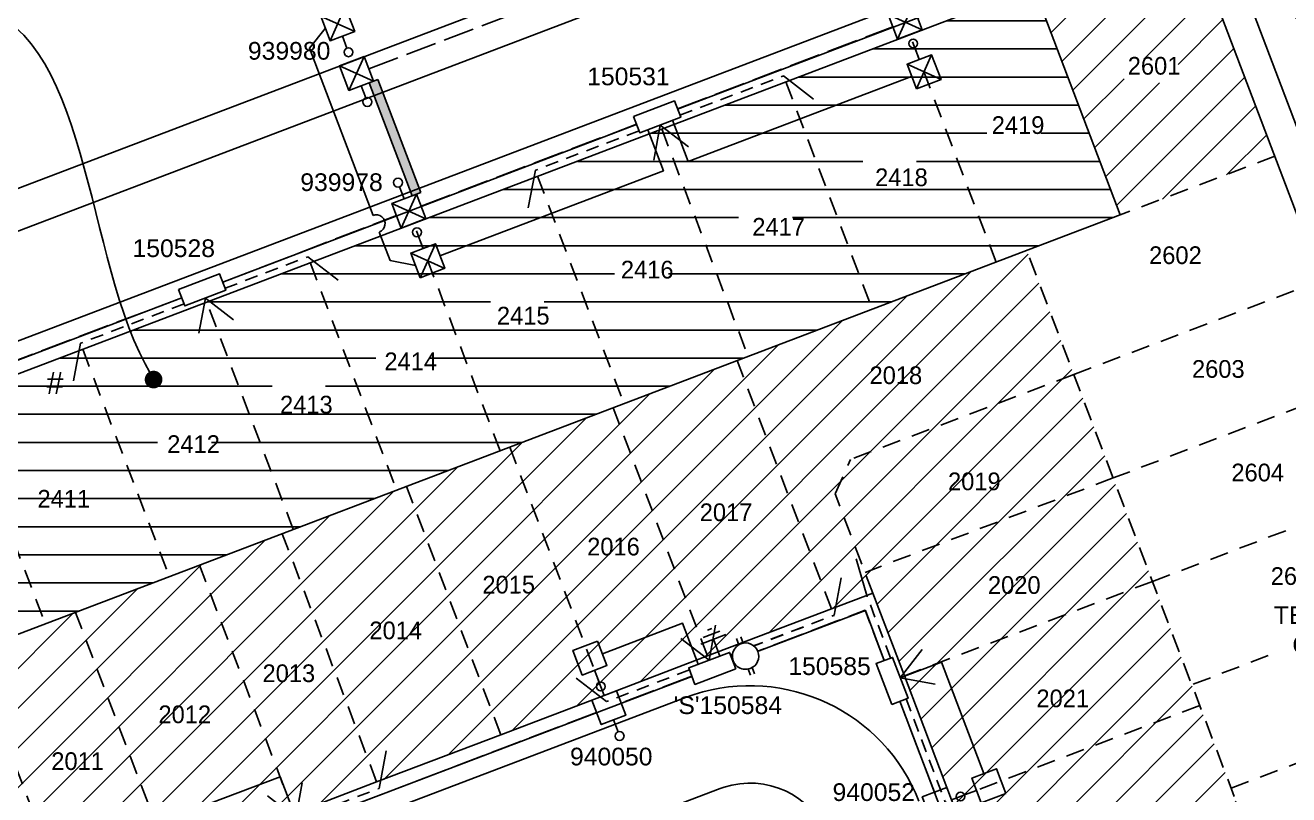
# Model space of a CAD drawing. Header units: metres. Extents: x 303798 to 304438, y 6274082 to 6274908.
# Drawn here: x 303997.7 to 304140.5, y 6274420.4 to 6274507.3 of the extents above; entities that cross this region are included whole.
import ezdxf
from ezdxf import colors
from ezdxf.entities.mleader import LeaderData, LeaderLine
from ezdxf.enums import TextEntityAlignment as Align
from ezdxf.math import Vec2, Vec3

# ---------------------------------------------------------------- set-up
doc = ezdxf.new("R2010")
doc.units = ezdxf.units.M
doc.header["$LTSCALE"] = 0.7
for name, pattern in [('Cable Exist OH', [1, 1, 0]), ('Cable Exist UG', [8.2, 4, -1.2, 1.8, -1.2]), ('Dash', [5, 3, -2]), ('IE Trench LV', [6.5, 5, -1.5])]:
    doc.linetypes.add(name, pattern=pattern)
doc.layers.get('0').update_dxf_attribs({"color": 6})
for name, color, linetype in [('_User Miscellaneous1', 3, 'Continuous'), ('_User Miscellaneous11', 7, 'Continuous'), ('_User Miscellaneous4', 7, 'Continuous'), ('_User Miscellaneous7', 150, 'Continuous'), ('_User Miscellaneous8', 7, 'Continuous'), ('_User Miscellaneous9', 8, 'Continuous'), ('Cadastre Developer_SP_NEW', 4, 'Continuous'), ('Cadastre Roads_SP_NEW', 8, 'Continuous'), ('Duct_SP_NEW', 2, 'Continuous'), ('Equip_LV_NEW', 5, 'Continuous'), ('Mains_LV_NEW_R6', 2, 'Continuous'), ('Mains_LV_NEW_T84', 2, 'Continuous'), ('Services_SP_NEW_UG', 2, 'Continuous'), ('SupportsUG_SP_LV_NEW', 2, 'Continuous'), ('SupportsUG_SP_LV_SL_NEW', 2, 'Continuous'), ('Trench_SP_NEW', 2, 'Continuous')]:
    doc.layers.add(name, color=color, linetype=linetype)
doc.layers.add('_User Miscellaneous5', color=7, linetype='Continuous', lineweight=35)
doc.layers.add('_User Notes', color=7, linetype='Continuous', plot=False)
doc.styles.add('ARIAL', font='arial.ttf', dxfattribs={"height": 2})
doc.styles.add('Dot', font='dotfont.shx', dxfattribs={"height": 2})
doc.styles.add('POLE_LABEL', font='arial.ttf')
doc.styles.add('SL_LABEL', font='arial.ttf')
doc.styles.get("Standard").update_dxf_attribs({"font": 'arial.ttf'})
doc.styles.add('style1', font='iso3098b.shx')
doc.linetypes.add('Cable New UG', pattern='A,8,-1,["x",style1,S=3.5,R=0,X=0.35,Y=-1],-3.5', length=12.5)
doc.linetypes.add('Cable Z', pattern='A,8,-1,["Z",Standard,S=2.5,R=0,X=0.35,Y=-1.25],-3.5', length=12.5)
pattern_1 = [(45, (-0.0158, -0.2443), (-2.2450640303, 2.2450640303), [])]

# ---------------------------------------------------------------- blocks, each defined once
blk = doc.blocks.new('*U49')
at = {"lineweight": -3}
blk.add_lwpolyline([(-2.48, 2.49), (2.47, 2.49), (2.47, 0.51), (-2.48, 0.51)], close=True, dxfattribs=at)
for tag, flags, p in [('STREET_CODE', 9, (1.5, 3.5)), ('OWNED_BY', 9, (1.5, 3.3)), ('OPERATED_BY', 9, (1.5, 3.1)), ('MAINTAINED_BY', 9, (1.5, 2.9)), ('STATE', 9, (1.5, 2.7)), ('SUPPORT_TYPE', 9, (1.5, 2.5)), ('SUBURB', 9, (1.5, 1.7)), ('STREETNAME', 9, (1.5, 1.5)), ('USAGE', 9, (1.5, 2.3)), ('LEGEND', 9, (1.5, 2.1)), ('PARENT', 9, (1.5, 1.9)), ('Z', 1, (1.5, 0.9)), ('LOCATION', 9, (1.5, 1.3)), ('NOTES', 9, (1.5, 1.1))]:
    blk.add_attdef(tag, text='', height=0.2, dxfattribs=dict(flags=flags)).set_placement(p, align=Align.MIDDLE_LEFT)
at = {"layer": '_User Miscellaneous4', "style": 'ARIAL', "flags": 8}
blk.add_attdef('ASSET_NUM', text='', height=2, dxfattribs=at).set_placement((2, 5.5), align=Align.MIDDLE_LEFT)
blk = doc.blocks.new('A$C1B2C29DD')
at = {"layer": 'Services_SP_NEW_UG', "color": 2, "flags": 128}
for points in [[(0, 0), (-2.1, 3.44)], [(0, 0), (2.1, 3.44)]]:
    blk.add_lwpolyline(points, dxfattribs=at)
blk = doc.blocks.new('*U97')
at = {"layer": 'Services_SP_NEW_UG', "color": 2, "flags": 128}
blk.add_lwpolyline([(15.01, -0.75), (17.26, 2.93)], dxfattribs=at)
at = {"layer": 'Services_SP_NEW_UG', "color": 2, "linetype": 'Dash', "ltscale": 0.7, "flags": 128}
blk.add_lwpolyline([(2.47, -0.75), (15.01, -0.75)], dxfattribs=at)
blk = doc.blocks.new('*U140')
at = {"layer": 'Services_SP_NEW_UG', "color": 2, "flags": 128}
blk.add_lwpolyline([(10, -0.75), (12.24, 2.93)], dxfattribs=at)
at = {"layer": 'Services_SP_NEW_UG', "color": 2, "linetype": 'Dash', "ltscale": 0.7, "flags": 128}
blk.add_lwpolyline([(2.47, -0.75), (10, -0.75)], dxfattribs=at)
blk = doc.blocks.new('*U55')
at = {"layer": 'Services_SP_NEW_UG', "color": 2, "flags": 128}
blk.add_lwpolyline([(-12.5, -0.75), (-14.75, 2.93)], dxfattribs=at)
at = {"layer": 'Services_SP_NEW_UG', "color": 2, "linetype": 'Dash', "ltscale": 0.7, "flags": 128}
blk.add_lwpolyline([(-2.47, -0.75), (-12.5, -0.75)], dxfattribs=at)
blk = doc.blocks.new('*U142')
at = {"layer": 'Services_SP_NEW_UG', "color": 2, "flags": 128}
blk.add_lwpolyline([(14.96, -0.75), (17.2, 2.93)], dxfattribs=at)
at = {"layer": 'Services_SP_NEW_UG', "color": 2, "linetype": 'Dash', "ltscale": 0.7, "flags": 128}
blk.add_lwpolyline([(2.47, -0.75), (14.96, -0.75)], dxfattribs=at)
blk = doc.blocks.new('*U155')
at = {"layer": 'Services_SP_NEW_UG', "color": 2, "flags": 128}
blk.add_lwpolyline([(-12.49, -0.75), (-14.74, 2.93)], dxfattribs=at)
at = {"layer": 'Services_SP_NEW_UG', "color": 2, "linetype": 'Dash', "ltscale": 0.7, "flags": 128}
blk.add_lwpolyline([(-2.47, -0.75), (-12.49, -0.75)], dxfattribs=at)
blk = doc.blocks.new('*U150')
at = {"layer": '_User Miscellaneous7', "lineweight": -3}
for points in [[(0, -3.03), (0, -1.58)], [(-1.49, -3.03), (1.5, -6.01)], [(1.49, -3.03), (-1.49, -6)]]:
    blk.add_lwpolyline(points, dxfattribs=at)
blk.add_lwpolyline([(-1.49, -6), (1.49, -6), (1.49, -3.03), (-1.49, -3.03)], close=True, dxfattribs=at)
blk.add_circle((0, -1.08), 0.5, dxfattribs=at)
at = {"layer": '_User Miscellaneous8', "color": 2, "lineweight": -3}
blk.add_lwpolyline([(-1.49, 0), (1.49, 0), (1.49, 2.97), (-1.49, 2.97)], close=True, dxfattribs=at)
at = {"layer": '_User Miscellaneous9', "color": 2, "lineweight": -3}
for points in [[(-1.49, 2.97), (1.5, -0.01)], [(1.49, 2.97), (-1.49, -0.01)]]:
    blk.add_lwpolyline(points, dxfattribs=at)
at = {"style": 'POLE_LABEL', "flags": 9}
blk.add_attdef('STRUCTURE_PLANT_NUMBER', text='', height=0.2, dxfattribs=at).set_placement((1.64, 1.73), align=Align.MIDDLE_LEFT)
for tag, flags, p in [('STREET_CODE', 9, (1.64, 1.49)), ('OWNED_BY', 9, (1.64, 1.09)), ('OPERATED_BY', 9, (1.64, 0.89)), ('STATE', 9, (1.64, 0.49)), ('COLUMN_TYPE', 9, (1.64, 1.29)), ('MAINTAINED_BY', 9, (1.64, 0.69)), ('USAGE', 9, (1.64, 0.29)), ('LEGEND', 9, (1.64, 0.09)), ('SUBURB', 9, (1.64, -0.31)), ('STREETNAME', 9, (1.64, -0.51)), ('Z', 1, (1.64, -1.31)), ('PARENT', 9, (1.64, -0.11)), ('LOCATION', 9, (1.64, -0.71)), ('NOTES', 9, (1.64, -0.91)), ('LABEL_ALIGNMENT', 9, (1.64, -1.11))]:
    blk.add_attdef(tag, text='', height=0.2, dxfattribs=dict(flags=flags)).set_placement(p, align=Align.MIDDLE_LEFT)
at = {"layer": '_User Miscellaneous5', "style": 'ARIAL', "flags": 8}
blk.add_attdef('ASSET_NUM', text='', height=2, dxfattribs=at).set_placement((2, 3.49), align=Align.MIDDLE_LEFT)
blk = doc.blocks.new('*U51')
at = {"layer": '_User Miscellaneous8', "color": 2}
blk.add_line((0, 0), (0, 1.45), dxfattribs=at)
blk.add_circle((0, 1.95), 0.5, dxfattribs=at)
for tag, p, flags in [('Z', (0, 0), 1), ('OPERATED_BY', (0, -9.61), 9)]:
    blk.add_attdef(tag, p, '', height=0.2, dxfattribs=dict(flags=flags))
at = {"style": 'SL_LABEL', "flags": 9}
blk.add_attdef('STREET_CODE', text='', height=0.2, dxfattribs=at).set_placement((0, -0.2), align=Align.MIDDLE_LEFT)
at = {"flags": 9}
for tag, p in [('CONSTRUCTED_VOLTAGE', (0, -0.4)), ('CONTROL_TYPE', (0, -0.6)), ('OPERATING_VOLTAGE', (0, -1.4)), ('LANTERN_PURPOSE', (0, -0.8)), ('LANTERN_TYPE', (0, -1)), ('NO_PHASES', (0, -1.2)), ('ORIENTATION', (0, -1.6)), ('OWNED_BY', (0, -1.8)), ('STATE', (0, -2)), ('CEXIST', (0, -2.4)), ('CNEW', (0, -2.6)), ('CNUMBER', (0, -2.8)), ('USAGE', (0, -2.2)), ('CREMOVE', (0, -3)), ('CREPLACE', (0, -3.2)), ('LKINGHEIGHT', (0, -3.4)), ('LBRACKET', (0, -3.6)), ('LBRACKETVOCAB', (0, -3.8)), ('LCATEGORY', (0, -4)), ('LCHARGE1', (0, -4.2)), ('LCHARGE1PERCENT', (0, -4.4)), ('LCHARGE2', (0, -4.6)), ('LCHARGE2PERCENT', (0, -4.8)), ('LCHARGE3', (0, -5)), ('LCHARGE3PERCENT', (0, -5.2)), ('LEXIST', (0, -5.4)), ('LLAMP', (0, -5.6)), ('LLAMPVOCAB', (0, -5.8)), ('LMAST', (0, -6)), ('LMASTVOCAB', (0, -6.2)), ('LNEW', (0, -6.4)), ('LANTNUMBER', (0, -6.6)), ('LOUTREACH', (0, -7)), ('LOUTREACHVOCAB', (0, -7.2)), ('SUBURB', (0, -8.6)), ('LRATECODE', (0, -7.4)), ('LREMOVE', (0, -7.6)), ('LREPLACE', (0, -7.8)), ('LTYPE', (0, -8)), ('LTYPEVOCAB', (0, -8.2)), ('LEGEND', (0, -8.4)), ('STREETNAME', (0, -8.8)), ('LOCATION', (0, -9)), ('NOTES', (0, -9.2)), ('MAINTAINED_BY', (0, -9.86))]:
    blk.add_attdef(tag, text='', height=0.2, dxfattribs=at).set_placement(p, align=Align.MIDDLE_LEFT)
at = {"layer": '_User Notes', "style": 'SL_LABEL', "flags": 8}
blk.add_attdef('ASSET_NUM', text='', height=2.5, dxfattribs=at).set_placement((2, 2), align=Align.MIDDLE_LEFT)
at = {"layer": '_User Notes', "flags": 8}
blk.add_attdef('LNUMBER', text='', height=2.5, dxfattribs=at).set_placement((1.2, -2.8), align=Align.MIDDLE_LEFT)
blk = doc.blocks.new('*U50')
at = {"layer": '_User Miscellaneous7', "lineweight": -3}
blk.add_lwpolyline([(0, -3.03), (0, -1.58)], dxfattribs=at)
blk.add_lwpolyline([(-1.49, -6), (1.49, -6), (1.49, -3.03), (-1.49, -3.03)], close=True, dxfattribs=at)
blk.add_circle((0, -1.08), 0.5, dxfattribs=at)
at = {"layer": '_User Miscellaneous8', "color": 2, "lineweight": -3}
blk.add_lwpolyline([(-1.49, 0), (1.49, 0), (1.49, 2.97), (-1.49, 2.97)], close=True, dxfattribs=at)
at = {"style": 'POLE_LABEL', "flags": 9}
blk.add_attdef('STRUCTURE_PLANT_NUMBER', text='', height=0.2, dxfattribs=at).set_placement((1.64, 1.73), align=Align.MIDDLE_LEFT)
for tag, flags, p in [('STREET_CODE', 9, (1.64, 1.49)), ('OWNED_BY', 9, (1.64, 1.09)), ('OPERATED_BY', 9, (1.64, 0.89)), ('STATE', 9, (1.64, 0.49)), ('COLUMN_TYPE', 9, (1.64, 1.29)), ('MAINTAINED_BY', 9, (1.64, 0.69)), ('USAGE', 9, (1.64, 0.29)), ('LEGEND', 9, (1.64, 0.09)), ('SUBURB', 9, (1.64, -0.31)), ('STREETNAME', 9, (1.64, -0.51)), ('Z', 1, (1.64, -1.31)), ('PARENT', 9, (1.64, -0.11)), ('LOCATION', 9, (1.64, -0.71)), ('NOTES', 9, (1.64, -0.91)), ('LABEL_ALIGNMENT', 9, (1.64, -1.11))]:
    blk.add_attdef(tag, text='', height=0.2, dxfattribs=dict(flags=flags)).set_placement(p, align=Align.MIDDLE_LEFT)
at = {"layer": '_User Miscellaneous5', "style": 'ARIAL', "flags": 8}
blk.add_attdef('ASSET_NUM', text='', height=2, dxfattribs=at).set_placement((2, 3.49), align=Align.MIDDLE_LEFT)
blk = doc.blocks.new('*U156')
at = {"layer": 'Services_SP_NEW_UG', "color": 2, "flags": 128}
blk.add_lwpolyline([(-14.99, -0.75), (-17.24, 2.93)], dxfattribs=at)
at = {"layer": 'Services_SP_NEW_UG', "color": 2, "linetype": 'Dash', "ltscale": 0.7, "flags": 128}
blk.add_lwpolyline([(-2.47, -0.75), (-14.99, -0.75)], dxfattribs=at)
blk = doc.blocks.new('*U163')
at = {"layer": 'Services_SP_NEW_UG', "color": 2, "flags": 128}
blk.add_lwpolyline([(15, -0.75), (17.25, 2.93)], dxfattribs=at)
at = {"layer": 'Services_SP_NEW_UG', "color": 2, "linetype": 'Dash', "ltscale": 0.7, "flags": 128}
blk.add_lwpolyline([(2.47, -0.75), (15, -0.75)], dxfattribs=at)
blk = doc.blocks.new('_Dot')
at = {"color": 0, "linetype": 'ByBlock', "lineweight": -2}
blk.add_line((-0.5, 0), (-1, 0), dxfattribs=at)
at = {"color": 0, "linetype": 'ByBlock', "const_width": 0.5}
blk.add_lwpolyline([(-0.25, 0, 1), (0.25, 0, 1)], format="xyb", close=True, dxfattribs=at)
blk = doc.blocks.new('*U101')
blk.add_wipeout([(-1.17, -0.57), (-1.28, -0.72), (-1.36, -0.89), (-1.43, -1.06), (-1.47, -1.25), (-1.49, -1.43), (-1.49, -1.62), (-1.46, -1.81), (-1.41, -1.99), (-1.34, -2.16), (-1.25, -2.32), (-1.13, -2.47), (-1, -2.61), (-0.86, -2.72), (-0.7, -2.82), (-0.53, -2.9), (-0.35, -2.95), (-0.16, -2.99), (0.03, -2.99), (0.21, -2.98), (0.4, -2.94), (0.57, -2.88), (0.74, -2.8), (0.9, -2.69), (1.04, -2.57), (1.17, -2.43), (1.28, -2.28), (1.36, -2.11), (1.43, -1.94), (1.47, -1.75), (1.49, -1.57), (1.49, -1.38), (1.46, -1.19), (1.41, -1.01), (1.34, -0.84), (1.25, -0.68), (1.13, -0.53), (1, -0.39), (0.86, -0.28), (0.7, -0.18), (0.53, -0.1), (0.35, -0.05), (0.16, -0.01), (-0.03, -0.01), (-0.21, -0.02), (-0.4, -0.06), (-0.57, -0.12), (-0.74, -0.2), (-0.9, -0.31), (-1.04, -0.43)])
for p, q in [((-1.47, -1.25), (-2.22, -1.25)), ((1.47, -1.25), (2.22, -1.25)), ((-1.47, -1.75), (-2.22, -1.75)), ((1.47, -1.75), (2.22, -1.75))]:
    blk.add_line(p, q)
blk.add_lwpolyline([(1.49, -1.5, 1), (-1.49, -1.5, 1)], format="xyb", close=True)
for tag, p, flags in [('ORIENTATION', (0, 0), 9), ('Z', (0, 0), 1), ('USAGE', (0, -0.2), 9), ('NOTES', (0, -0.4), 9)]:
    blk.add_attdef(tag, p, '', height=0.2, dxfattribs=dict(flags=flags))
blk = doc.blocks.new('Earth')
for p, q in [((0, -2.04), (0, 0)), ((-1.5, -2.04), (1.5, -2.04)), ((-1, -2.64), (1, -2.64)), ((-0.25, -3.24), (0.25, -3.24))]:
    blk.add_line(p, q)

msp = doc.modelspace()

# ---------------------------------------------------------------- hatches: boundary and pattern name
at = {"layer": '_User Miscellaneous11'}
h = msp.add_hatch(dxfattribs=at)
h.set_pattern_fill('ANSI31', color=3)
h.set_pattern_definition(pattern_1)
h.paths.add_polyline_path([(304130.56, 6274514.48), (304125.4, 6274516.79), (304111.69, 6274511.58), (304121.49, 6274485.83), (304138.94, 6274492.46)])
h.paths.add_polyline_path([(304121.88, 6274500.77), (304127.98, 6274500.77), (304127.98, 6274503.47), (304121.88, 6274503.47)], flags=16)
h = msp.add_hatch(dxfattribs=at)
h.set_pattern_fill('ANSI31', color=3, angle=315)
h.set_pattern_definition([(0, (-0.0158, -0.2443), (1e-15, 3.175), [])])
edge = h.paths.add_edge_path()
edge.add_line((303856.99, 6274381.31), (303887.44, 6274365.46))
edge.add_line((303887.44, 6274365.46), (303896.17, 6274382.23))
edge.add_line((303896.17, 6274382.23), (303922.73, 6274406.6))
edge.add_line((303922.73, 6274406.6), (303946.22, 6274419.19))
edge.add_line((303946.22, 6274419.19), (304121.46, 6274485.88))
edge.add_line((304121.46, 6274485.88), (304111.71, 6274511.53))
edge.add_line((304111.71, 6274511.53), (303945.4, 6274448.3))
edge.add_arc((304015.48, 6274263.97), 197.2, 110.8167, 143.4859)
h.paths.add_polyline_path([(304106.37, 6274494.92), (304112.47, 6274494.92), (304112.47, 6274497.62), (304106.37, 6274497.62)], flags=16)
h.paths.add_polyline_path([(304092.35, 6274489.59), (304098.41, 6274489.59), (304098.41, 6274492.29), (304092.35, 6274492.29)], flags=16)
h.paths.add_polyline_path([(304078.33, 6274484.26), (304084.43, 6274484.26), (304084.43, 6274486.96), (304078.33, 6274486.96)], flags=16)
h.paths.add_polyline_path([(304064.31, 6274478.93), (304070.39, 6274478.93), (304070.39, 6274481.63), (304064.31, 6274481.63)], flags=16)
h.paths.add_polyline_path([(304050.28, 6274473.6), (304056.36, 6274473.6), (304056.36, 6274476.3), (304050.28, 6274476.3)], flags=16)
h.paths.add_polyline_path([(304037.31, 6274468.72), (304043.41, 6274468.72), (304043.41, 6274471.42), (304037.31, 6274471.42)], flags=16)
h.paths.add_polyline_path([(304025.63, 6274464.28), (304031.65, 6274464.28), (304031.65, 6274466.98), (304025.63, 6274466.98)], flags=16)
h.paths.add_polyline_path([(304012.67, 6274459.36), (304018.77, 6274459.36), (304018.77, 6274462.06), (304012.67, 6274462.06)], flags=16)
h.paths.add_polyline_path([(303999.22, 6274454.24), (304004.72, 6274454.24), (304004.72, 6274456.94), (303999.22, 6274456.94)], flags=16)
h.paths.add_polyline_path([(303985.2, 6274448.91), (303991.3, 6274448.91), (303991.3, 6274451.61), (303985.2, 6274451.61)], flags=16)
h.paths.add_polyline_path([(303970.61, 6274443.36), (303977.31, 6274443.36), (303977.31, 6274446.06), (303970.61, 6274446.06)], flags=16)
h.paths.add_polyline_path([(303956.84, 6274438.52), (303963.5, 6274438.52), (303963.5, 6274441.22), (303956.84, 6274441.22)], flags=16)
h.paths.add_polyline_path([(303943.84, 6274433.19), (303950.54, 6274433.19), (303950.54, 6274435.89), (303943.84, 6274435.89)], flags=16)
h.paths.add_polyline_path([(303931.21, 6274427.8), (303937.89, 6274427.8), (303937.89, 6274430.5), (303931.21, 6274430.5)], flags=16)
h.paths.add_polyline_path([(303917.93, 6274421.08), (303924.61, 6274421.08), (303924.61, 6274423.78), (303917.93, 6274423.78)], flags=16)
h.paths.add_polyline_path([(303904.87, 6274411.51), (303911.57, 6274411.51), (303911.57, 6274414.21), (303904.87, 6274414.21)], flags=16)
h.paths.add_polyline_path([(303882.18, 6274392.12), (303888.88, 6274392.12), (303888.88, 6274394.82), (303882.18, 6274394.82)], flags=16)
h.paths.add_polyline_path([(303872.91, 6274379.48), (303879.01, 6274379.48), (303879.01, 6274382.18), (303872.91, 6274382.18)], flags=16)
h.paths.add_polyline_path([(303893.27, 6274402), (303899.89, 6274402), (303899.89, 6274404.7), (303893.27, 6274404.7)], flags=16)
h = msp.add_hatch(color=256, dxfattribs=at)
h.dxf.hatch_style = 1
h.paths.add_polyline_path([(304041.43, 6274488.03), (304042.4, 6274488.4), (304037.55, 6274501.17), (304036.58, 6274500.8)])
h = msp.add_hatch(dxfattribs=at)
h.set_pattern_fill('ANSI31', color=3)
h.set_pattern_definition(pattern_1)
edge = h.paths.add_edge_path()
edge.add_line((303912.66, 6274333.71), (303908.74, 6274326.18))
edge.add_line((303908.74, 6274326.18), (303902, 6274324.06))
edge.add_line((303902, 6274324.06), (303873.59, 6274338.85))
edge.add_line((303873.59, 6274338.85), (303896.17, 6274382.23))
edge.add_line((303896.17, 6274382.23), (303922.73, 6274406.6))
edge.add_line((303922.73, 6274406.6), (303946.22, 6274419.19))
edge.add_line((303946.22, 6274419.19), (304110.89, 6274481.8))
edge.add_line((304110.89, 6274481.8), (304149.28, 6274380.85))
edge.add_line((304149.28, 6274380.85), (304125.91, 6274371.97))
edge.add_line((304125.91, 6274371.97), (304119.46, 6274374.86))
edge.add_line((304119.46, 6274374.86), (304093.51, 6274443.1))
edge.add_line((304093.51, 6274443.1), (303992.41, 6274404.66))
edge.add_arc((304045.72, 6274264.45), 150, 110.8167, 152.5)
h.paths.add_polyline_path([(304129.03, 6274382.01), (304135.71, 6274382.01), (304135.71, 6274384.71), (304129.03, 6274384.71)], flags=24)
h.paths.add_polyline_path([(304123.73, 6274397.11), (304130.43, 6274397.11), (304130.43, 6274399.81), (304123.73, 6274399.81)], flags=24)
h.paths.add_polyline_path([(304119.84, 6274408.75), (304126.45, 6274408.75), (304126.45, 6274411.42), (304119.84, 6274411.42)], flags=24)
h.paths.add_polyline_path([(304115.13, 6274420.48), (304121.82, 6274420.48), (304121.82, 6274423.15), (304115.13, 6274423.15)], flags=24)
h.paths.add_polyline_path([(304111.94, 6274432.68), (304118.04, 6274432.68), (304118.04, 6274435.38), (304111.94, 6274435.38)], flags=24)
h.paths.add_polyline_path([(304106.25, 6274443.85), (304112.94, 6274443.85), (304112.94, 6274446.52), (304106.25, 6274446.52)], flags=24)
h.paths.add_polyline_path([(304101.13, 6274454.86), (304107.23, 6274454.86), (304107.23, 6274457.56), (304101.13, 6274457.56)], flags=24)
h.paths.add_polyline_path([(304094.86, 6274466.5), (304100.92, 6274466.5), (304100.92, 6274469.2), (304094.86, 6274469.2)], flags=24)
h.paths.add_polyline_path([(304075.08, 6274451.55), (304081.18, 6274451.55), (304081.18, 6274454.25), (304075.08, 6274454.25)], flags=24)
h.paths.add_polyline_path([(304064.43, 6274447.31), (304070.51, 6274447.31), (304070.51, 6274450.01), (304064.43, 6274450.01)], flags=24)
h.paths.add_polyline_path([(304055.09, 6274443.76), (304061.17, 6274443.76), (304061.17, 6274446.46), (304055.09, 6274446.46)], flags=24)
h.paths.add_polyline_path([(304044.2, 6274439.87), (304050.3, 6274439.87), (304050.3, 6274442.57), (304044.2, 6274442.57)], flags=24)
h.paths.add_polyline_path([(304032.03, 6274435.06), (304038.05, 6274435.06), (304038.05, 6274437.76), (304032.03, 6274437.76)], flags=24)
h.paths.add_polyline_path([(304018.58, 6274430.16), (304024.68, 6274430.16), (304024.68, 6274432.86), (304018.58, 6274432.86)], flags=24)
h.paths.add_polyline_path([(304006.75, 6274425.72), (304012.25, 6274425.72), (304012.25, 6274428.42), (304006.75, 6274428.42)], flags=24)
h.paths.add_polyline_path([(303994.37, 6274420.84), (304000.47, 6274420.84), (304000.47, 6274423.54), (303994.37, 6274423.54)], flags=24)
h.paths.add_polyline_path([(303980.76, 6274415.16), (303987.45, 6274415.16), (303987.45, 6274417.83), (303980.76, 6274417.83)], flags=24)
h.paths.add_polyline_path([(303966.74, 6274410.19), (303973.39, 6274410.19), (303973.39, 6274412.86), (303966.74, 6274412.86)], flags=24)
h.paths.add_polyline_path([(303952.38, 6274402.39), (303959.08, 6274402.39), (303959.08, 6274405.09), (303952.38, 6274405.09)], flags=24)
h.paths.add_polyline_path([(303938.19, 6274393.62), (303944.86, 6274393.62), (303944.86, 6274396.29), (303938.19, 6274396.29)], flags=24)
h.paths.add_polyline_path([(303926.47, 6274384.03), (303933.15, 6274384.03), (303933.15, 6274386.73), (303926.47, 6274386.73)], flags=24)
h.paths.add_polyline_path([(303914.91, 6274374.12), (303921.61, 6274374.12), (303921.61, 6274376.82), (303914.91, 6274376.82)], flags=24)
h.paths.add_polyline_path([(303904.74, 6274362.3), (303911.35, 6274362.3), (303911.35, 6274364.97), (303904.74, 6274364.97)], flags=24)
h.paths.add_polyline_path([(303884.11, 6274347.15), (303890.21, 6274347.15), (303890.21, 6274349.85), (303884.11, 6274349.85)], flags=24)
h.paths.add_polyline_path([(303899.58, 6274338.67), (303906.27, 6274338.67), (303906.27, 6274341.34), (303899.58, 6274341.34)], flags=24)

# ---------------------------------------------------------------- linework, layer by layer
at = {"layer": 'Cadastre Developer_SP_NEW'}
msp.add_line((304111.69, 6274511.58), (304121.46, 6274485.88), dxfattribs=at)
at = {"layer": 'Cadastre Developer_SP_NEW', "color": 8, "linetype": 'Dash'}
for p, q in [((304107.44, 6274480.54), (304097.67, 6274506.24)), ((304083.65, 6274500.91), (304093.42, 6274475.21)), ((304069.63, 6274495.58), (304079.4, 6274469.87)), ((304055.61, 6274490.24), (304065.38, 6274464.54)), ((304051.36, 6274459.21), (304041.59, 6274484.91)), ((304029.9, 6274480.47), (304039.68, 6274454.76)), ((304116.21, 6274467.83), (304144.25, 6274478.49)), ((304028, 6274450.32), (304018.22, 6274476.02)), ((304004.2, 6274470.69), (304013.98, 6274444.98)), ((304088.83, 6274441.36), (304078.16, 6274469.4)), ((304116.21, 6274467.83), (304090.97, 6274458.23)), ((304148.69, 6274466.81), (304120.65, 6274456.14)), ((303990.18, 6274465.35), (303999.96, 6274439.65)), ((304074.81, 6274436.03), (304064.14, 6274464.07)), ((304063.13, 6274431.58), (304052.46, 6274459.62)), ((304089.23, 6274454.36), (304090.97, 6274458.23)), ((304051.44, 6274427.14), (304040.78, 6274455.18)), ((304120.65, 6274456.14), (304092.61, 6274445.48)), ((304125.1, 6274444.46), (304153.14, 6274455.13)), ((304093.5, 6274443.14), (304089.23, 6274454.36)), ((304037.42, 6274421.81), (304026.76, 6274449.85)), ((304028.08, 6274418.25), (304017.41, 6274446.29)), ((304125.1, 6274444.46), (304097.06, 6274433.79)), ((304014.06, 6274412.92), (304003.39, 6274440.96)), ((304002.37, 6274408.47), (303991.71, 6274436.51)), ((304138.18, 6274436.07), (304129.54, 6274432.78)), ((304133.99, 6274421.09), (304162.03, 6274431.76)), ((304130.43, 6274430.44), (304102.39, 6274419.77))]:
    msp.add_line(p, q, dxfattribs=at)
at = {"layer": 'Cadastre Developer_SP_NEW'}
for points in [[(304250.14, 6274090.02), (304250.14, 6274090.02), (304164.8, 6274134.45, -0.130913), (304133.45, 6274163.1), (304120.62, 6274183.12, 0.130987), (304098.75, 6274203.1), (303813.66, 6274351.43), (303833.99, 6274382.55, -0.158481), (303938.41, 6274466.63), (304215.63, 6274572.09), (304291.87, 6274601.1, 0.03126), (304302.07, 6274605.74, 0.003846), (304303.29, 6274606.39, 0.213777), (304318.06, 6274626.03, -0.318953), (304336.75, 6274642.74, 0.209376), (304361.09, 6274656.83, 0.147736), (304370.73, 6274684.09), (304375.5, 6274786.66)], [(303873.6, 6274338.84), (303843.75, 6274354.37), (303842.39, 6274359.57), (303850.4, 6274371.83, -0.158481), (303945.38, 6274448.31), (304125.4, 6274516.79), (304130.56, 6274514.48)]]:
    msp.add_lwpolyline(points, format="xyb", dxfattribs=at)
at = {"layer": 'Cadastre Developer_SP_NEW', "color": 8, "linetype": 'Continuous', "flags": 128}
for points in [[(304130.56, 6274514.48), (304175.89, 6274395.31)], [(304149.28, 6274380.9), (304124.97, 6274371.66), (304119.81, 6274373.98), (304115.01, 6274386.59), (304110.57, 6274398.28), (304106.66, 6274408.56), (304102.39, 6274419.77), (304097.06, 6274433.79), (304093.5, 6274443.14), (304088.83, 6274441.36), (304074.81, 6274436.03), (304063.13, 6274431.58), (304051.44, 6274427.14), (304037.42, 6274421.81), (304028.08, 6274418.25), (304014.06, 6274412.92), (304002.37, 6274408.47), (303992.4, 6274404.68)]]:
    msp.add_lwpolyline(points, dxfattribs=at)
at = {"layer": 'Cadastre Developer_SP_NEW', "color": 8, "linetype": 'Dash'}
for points in [[(304138.91, 6274492.51), (304121.46, 6274485.88)], [(304149.28, 6274380.9), (304110.87, 6274481.85)]]:
    msp.add_lwpolyline(points, dxfattribs=at)
at = {"layer": 'Cadastre Developer_SP_NEW'}
msp.add_lwpolyline([(304121.46, 6274485.88), (303946.22, 6274419.21), (303922.73, 6274406.61), (303896.17, 6274382.23), (303865.98, 6274324.21)], dxfattribs=at)
at = {"layer": 'Cadastre Roads_SP_NEW'}
for points in [[(303817.67, 6274349.34), (303837.76, 6274380.09, -0.158481), (303940.01, 6274462.42), (304217.23, 6274567.89)], [(304133.83, 6274515.72, 0.414214), (304124.15, 6274520.07), (303944.14, 6274451.58, 0.158481), (303847.47, 6274373.75), (303839.69, 6274361.83, 0.443462), (303842.5, 6274351.08), (303901.28, 6274320.49, 0.414214), (303911.4, 6274323.68), (303915.78, 6274332.1, -0.189137), (303996.57, 6274402.52), (304072.31, 6274431.34), (304073.3, 6274431.68, -0.396683), (304098.7, 6274419.64)], [(304088.42, 6274415.73), (304106.26, 6274368.82, -0.414214), (304101.92, 6274359.14), (304021.38, 6274328.51, 0.172966), (303986.37, 6274298.65), (303980.58, 6274287.65, -0.412759), (303970.48, 6274284.49), (303924.35, 6274308.49, -0.414213), (303921.16, 6274318.61), (303925.54, 6274327.02, -0.166444), (303989.09, 6274387.57, -0.016947), (303997.56, 6274391.13), (304076.23, 6274421.05), (304076.68, 6274421.21, -0.393627), (304088.41, 6274415.73)]]:
    msp.add_lwpolyline(points, format="xyb", dxfattribs=at)
at = {"layer": 'Cadastre Roads_SP_NEW', "linetype": 'Continuous'}
msp.add_lwpolyline([(304179.16, 6274396.56), (304133.83, 6274515.72)], dxfattribs=at)
at = {"layer": 'Duct_SP_NEW'}
for p, q in [((304036.58, 6274500.8), (304037.06, 6274500.98)), ((304041.43, 6274488.03), (304036.58, 6274500.8)), ((304037.55, 6274501.17), (304037.06, 6274500.98)), ((304042.4, 6274488.4), (304037.55, 6274501.17)), ((304041.43, 6274488.03), (304041.92, 6274488.21)), ((304042.4, 6274488.4), (304041.92, 6274488.21))]:
    msp.add_line(p, q, dxfattribs=at)
at = {"layer": 'Mains_LV_NEW_R6', "color": 2, "linetype": 'Cable Z', "flags": 128}
for points in [[(304037.01, 6274485.8), (304029.83, 6274504.69), (304031.62, 6274506.92)], [(304070.87, 6274496.55), (304072.63, 6274491.9), (304097.88, 6274501.51)], [(304044.57, 6274481.23), (304069.82, 6274490.84), (304068.06, 6274495.49)], [(304041.8, 6274480.16), (304038.95, 6274480.71), (304037.72, 6274483.93)]]:
    msp.add_lwpolyline(points, dxfattribs=at)
at = {"layer": 'Mains_LV_NEW_R6', "color": 2, "linetype": 'Cable Z'}
for points in [[(304073.77, 6274435.09), (304072, 6274439.73), (304062.93, 6274436.28)], [(304106.05, 6274422.75), (304101.26, 6274435.35), (304096.59, 6274433.57)], [(304028.27, 6274417.75), (304026.5, 6274422.39), (304013.87, 6274417.59)]]:
    msp.add_lwpolyline(points, dxfattribs=at)
msp.add_arc((304037.37, 6274484.87), 1, 290.8286, 110.8286, dxfattribs=at)
at = {"layer": 'Mains_LV_NEW_T84', "linetype": 'Cable New UG', "flags": 128}
for points in [[(304071.43, 6274497.82), (304122.58, 6274517.27)], [(304020.02, 6274478.27), (304066.8, 6274496.06)], [(303963.94, 6274456.95), (304015.4, 6274476.51)], [(304094.79, 6274435.53), (304092.65, 6274441.16), (304077.67, 6274435.47)], [(304077.71, 6274435.48), (304077.67, 6274435.47)], [(304073.04, 6274433.71), (304030.93, 6274417.7)], [(304112.72, 6274388.37), (304096.55, 6274430.91)]]:
    msp.add_lwpolyline(points, dxfattribs=at)
at = {"layer": 'Services_SP_NEW_UG', "color": 2, "flags": 128}
msp.add_lwpolyline([(304092.8, 6274442.87), (304091.61, 6274447.02)], dxfattribs=at)
at = {"layer": 'Services_SP_NEW_UG', "color": 2, "linetype": 'Dash', "ltscale": 0.7, "flags": 128}
for points in [[(304095.48, 6274435.84), (304092.8, 6274442.87)], [(304077.4, 6274436.17), (304089.11, 6274440.62)]]:
    msp.add_lwpolyline(points, dxfattribs=at)
at = {"layer": 'Trench_SP_NEW', "linetype": 'IE Trench LV', "flags": 128}
for points in [[(304036.54, 6274502.36), (304089.84, 6274522.63)], [(304071.41, 6274497.86), (304095.74, 6274507.12)], [(304042.44, 6274486.84), (304066.79, 6274496.1)], [(304020.02, 6274478.27), (304039.67, 6274485.78)], [(303991.04, 6274467.28), (304015.4, 6274476.51)], [(304094.79, 6274435.53), (304092.63, 6274441.2), (304089.36, 6274439.96), (304077.66, 6274435.51)], [(304073.03, 6274433.75), (304065.05, 6274430.71)], [(304100.46, 6274420.63), (304096.55, 6274430.91)], [(304062.27, 6274429.65), (304051.98, 6274425.74), (304037.96, 6274420.4), (304030.92, 6274417.73)]]:
    msp.add_lwpolyline(points, dxfattribs=at)

# ---------------------------------------------------------------- block references
at = {"layer": 'Equip_LV_NEW', "linetype": 'Cable Exist OH', "lineweight": 0, "rotation": 200.8166666784056}
msp.add_blockref('Earth', (304076.2, 6274436.01), dxfattribs=at)
at = {"layer": 'Services_SP_NEW_UG'}
for name, p, rotation in [('*U156', (304069.65, 6274495.54), 200.8166666897762), ('*U97', (304069.65, 6274495.54), 200.816666690084), ('*U155', (304018.24, 6274475.99), 200.8166666897762), ('*U97', (304018.24, 6274475.99), 200.816666690084), ('*U163', (304074.82, 6274436), 20.81666666520493), ('*U55', (304074.81, 6274436.03), 20.81666666637397), ('*U142', (304097.07, 6274433.75), 290.8166666652049), ('*U140', (304028.09, 6274418.22), 20.81666666520493)]:
    msp.add_blockref(name, p, dxfattribs=dict(at, rotation=rotation))
at = {"layer": 'SupportsUG_SP_LV_NEW'}
ref = msp.add_blockref('*U49', (304069.65, 6274495.54), dxfattribs=dict(at, rotation=20.81666668134831))
ref.add_attrib('ASSET_NUM_001', '150531', (304061.21, 6274500.51), dxfattribs={"layer": '_User Miscellaneous4', "height": 2, "style": 'ARIAL'})
for p, rotation in [((304069.47, 6274496.02), 200.8166666813483), ((304018.06, 6274476.46), 200.8166666813483), ((304074.99, 6274435.55), 20.81666666809553), ((304096.59, 6274433.57), 290.8166666680955), ((304028.27, 6274417.75), 20.81666666809553)]:
    msp.add_blockref('A$C1B2C29DD', p, dxfattribs=dict(at, rotation=rotation))
ref = msp.add_blockref('*U49', (304018.24, 6274475.99), dxfattribs=dict(at, rotation=20.81666668134831))
ref.add_attrib('ASSET_NUM_001', '150528', (304009.83, 6274481.1), dxfattribs={"layer": '_User Miscellaneous4', "height": 2, "style": 'ARIAL'})
ref = msp.add_blockref('*U49', (304097.07, 6274433.75), dxfattribs=dict(at, rotation=110.8166666680955))
ref.add_attrib('ASSET_NUM_001', '150585', (304083.94, 6274433.88), dxfattribs={"layer": '_User Miscellaneous4', "height": 2, "style": 'ARIAL'})
at = {"layer": 'SupportsUG_SP_LV_SL_NEW', "ltscale": 0.5}
ref = msp.add_blockref('*U150', (304097.67, 6274506.24), dxfattribs=dict(at, rotation=20.82843067089965))
ref.add_attrib('ASSET_NUM_001', '939982', (304085.07, 6274509.44), dxfattribs={"layer": '_User Miscellaneous5', "height": 2, "style": 'ARIAL'})
ref = msp.add_blockref('*U150', (304034.62, 6274503.23), dxfattribs=dict(at, rotation=200.8286104963161))
ref.add_attrib('ASSET_NUM_001', '939980', (304022.87, 6274503.4), dxfattribs={"layer": '_User Miscellaneous5', "height": 2, "style": 'ARIAL'})
for p, rotation in [((304035.67, 6274500.45), 200.8286104963161), ((304040.53, 6274487.69), 20.82843067089965), ((304064.18, 6274428.81), 200.8285931601864)]:
    msp.add_blockref('*U51', p, dxfattribs=dict(at, rotation=rotation))
ref = msp.add_blockref('*U150', (304041.59, 6274484.91), dxfattribs=dict(at, rotation=20.82843067089965))
ref.add_attrib('ASSET_NUM_001', '939978', (304028.79, 6274488.56), dxfattribs={"layer": '_User Miscellaneous5', "height": 2, "style": 'ARIAL'})
ref = msp.add_blockref('*U50', (304063.13, 6274431.58), dxfattribs=dict(at, rotation=200.8285931601864))
ref.add_attrib('ASSET_NUM_001', '940050', (304059.27, 6274423.67), dxfattribs={"layer": '_User Miscellaneous5', "height": 2, "style": 'ARIAL'})
ref = msp.add_blockref('*U50', (304102.39, 6274419.77), dxfattribs=dict(at, rotation=110.8286043606358))
ref.add_attrib('ASSET_NUM_001', '940052', (304088.94, 6274419.65), dxfattribs={"layer": '_User Miscellaneous5', "height": 2, "style": 'ARIAL'})

# ---------------------------------------------------------------- texts
at = {"layer": '_User Miscellaneous1', "color": 7, "insert": (304000.09, 6274468.13), "char_height": 2.5, "attachment_point": 1, "rotation": 0.1586, "style": 'ARIAL'}
msp.add_mtext_dynamic_manual_height_columns('{\\C3;#}', width=5, gutter_width=10, heights=[0], dxfattribs=at)
at = {"layer": 'Cadastre Developer_SP_NEW', "color": 8, "style": 'Dot'}
for s, p in [('2601', (304122.3, 6274501.71)), ('2419', (304106.93, 6274495.01)), ('2418', (304093.75, 6274489.11)), ('2417', (304079.87, 6274483.52)), ('2602', (304124.71, 6274480.31)), ('2416', (304065.02, 6274478.68)), ('2415', (304051.01, 6274473.48)), ('2414', (304038.3, 6274468.32)), ('2603', (304129.56, 6274467.46)), ('2413', (304026.5, 6274463.43)), ('2412', (304013.75, 6274458.97)), ('2604', (304134.01, 6274455.76)), ('2411', (303999.09, 6274452.79)), ('2605', (304138.46, 6274444.06))]:
    msp.add_text(s, height=2, dxfattribs=at).set_placement(p)
for s, p in [('2018', (304093.12, 6274466.75)), ('2019', (304101.99, 6274454.76)), ('2017', (304073.93, 6274451.27)), ('2016', (304061.21, 6274447.39)), ('2015', (304049.37, 6274443.09)), ('2020', (304106.5, 6274443.05)), ('2014', (304036.6, 6274437.92)), ('2013', (304024.52, 6274433.08)), ('2021', (304111.98, 6274430.24)), ('2012', (304012.76, 6274428.44)), ('2011', (304000.65, 6274423.15))]:
    msp.add_text(s, height=2, rotation=0.0119, dxfattribs=at).set_placement(p)
at = {"layer": 'Cadastre Developer_SP_NEW', "color": 8, "insert": (304147.65, 6274438.96), "char_height": 2, "attachment_point": 5, "style": 'ARIAL'}
msp.add_mtext('TEMPORARY\\PCARPARK', dxfattribs=at)
at = {"layer": 'Cadastre Roads_SP_NEW', "color": 3, "style": 'ARIAL'}
msp.add_text('ROAD', height=3, rotation=290.8311, dxfattribs=at).set_placement((304139.36, 6274512.87))

# ---------------------------------------------------------------- leaders
at = {"layer": '_User Miscellaneous1', "color": 7}
ml = msp.add_multileader_mtext('Standard', dxfattribs=at)
ml.set_content('{\\C4;RESIDUE 207\\P\\H1.5x;\\C2;URS 19611\\H0.66667x;\\C4;\\PRESIDUE\\P(FUT. SUBDIVISION)}', color=7, style='ARIAL')
ml.set_leader_properties(color=4)
ml.set_arrow_properties(name='DOT')
ml.build(insert=Vec2(0, 0))
ml.multileader.update_dxf_attribs({"leader_type": 2, "arrow_head_size": 2})
ctx = ml.context
ctx.base_point, ctx.char_height, ctx.arrow_head_size, ctx.plane_origin = Vec3(303958.95, 6274509.63), 2, 2, Vec3(304012.21, 6274467.26)
ctx.text_align_type, ctx.attachment_type = 1, 1
notes = []
notes.append((ctx, [(0, (1, 1, 0), (303997.53, 6274509.63), (-1, 0), 8, [(0, [(304012.21, 6274467.26)], 0, [])])]))
ctx.mtext.insert, ctx.mtext.alignment, ctx.mtext.flow_direction = Vec3(303974.24, 6274510.92), 2, 5
for ctx, leaders in notes:
    for number, flags, end, landing, length, lines in leaders:
        leader = LeaderData()
        leader.index, (leader.has_last_leader_line, leader.has_dogleg_vector, leader.attachment_direction) = number, flags
        leader.last_leader_point, leader.dogleg_vector, leader.dogleg_length = Vec3(end), Vec3(landing), length
        for number, points, colour, breaks in lines:
            line = LeaderLine()
            line.index, line.vertices, line.color, line.breaks = number, Vec3.list(points), colors.encode_raw_color(colour), breaks
            leader.lines.append(line)
        ctx.leaders.append(leader)

# ---------------------------------------------------------------- next in the draw order: block references
at = {"layer": 'Equip_LV_NEW', "linetype": 'Cable Exist UG', "lineweight": 0, "ltscale": 0.5, "rotation": 110.8166666801799}
msp.add_blockref('*U101', (304077.71, 6274435.48), dxfattribs=at)

# ---------------------------------------------------------------- next in the draw order: block references
at = {"layer": 'SupportsUG_SP_LV_NEW'}
ref = msp.add_blockref('*U49', (304074.81, 6274436.03), dxfattribs=dict(at, rotation=200.8166666680955))
ref.add_attrib('ASSET_NUM_001', "'S'150584", (304070.98, 6274429.47), dxfattribs={"layer": '_User Miscellaneous4', "height": 2, "style": 'ARIAL'})

doc.saveas('drawing.dxf')
